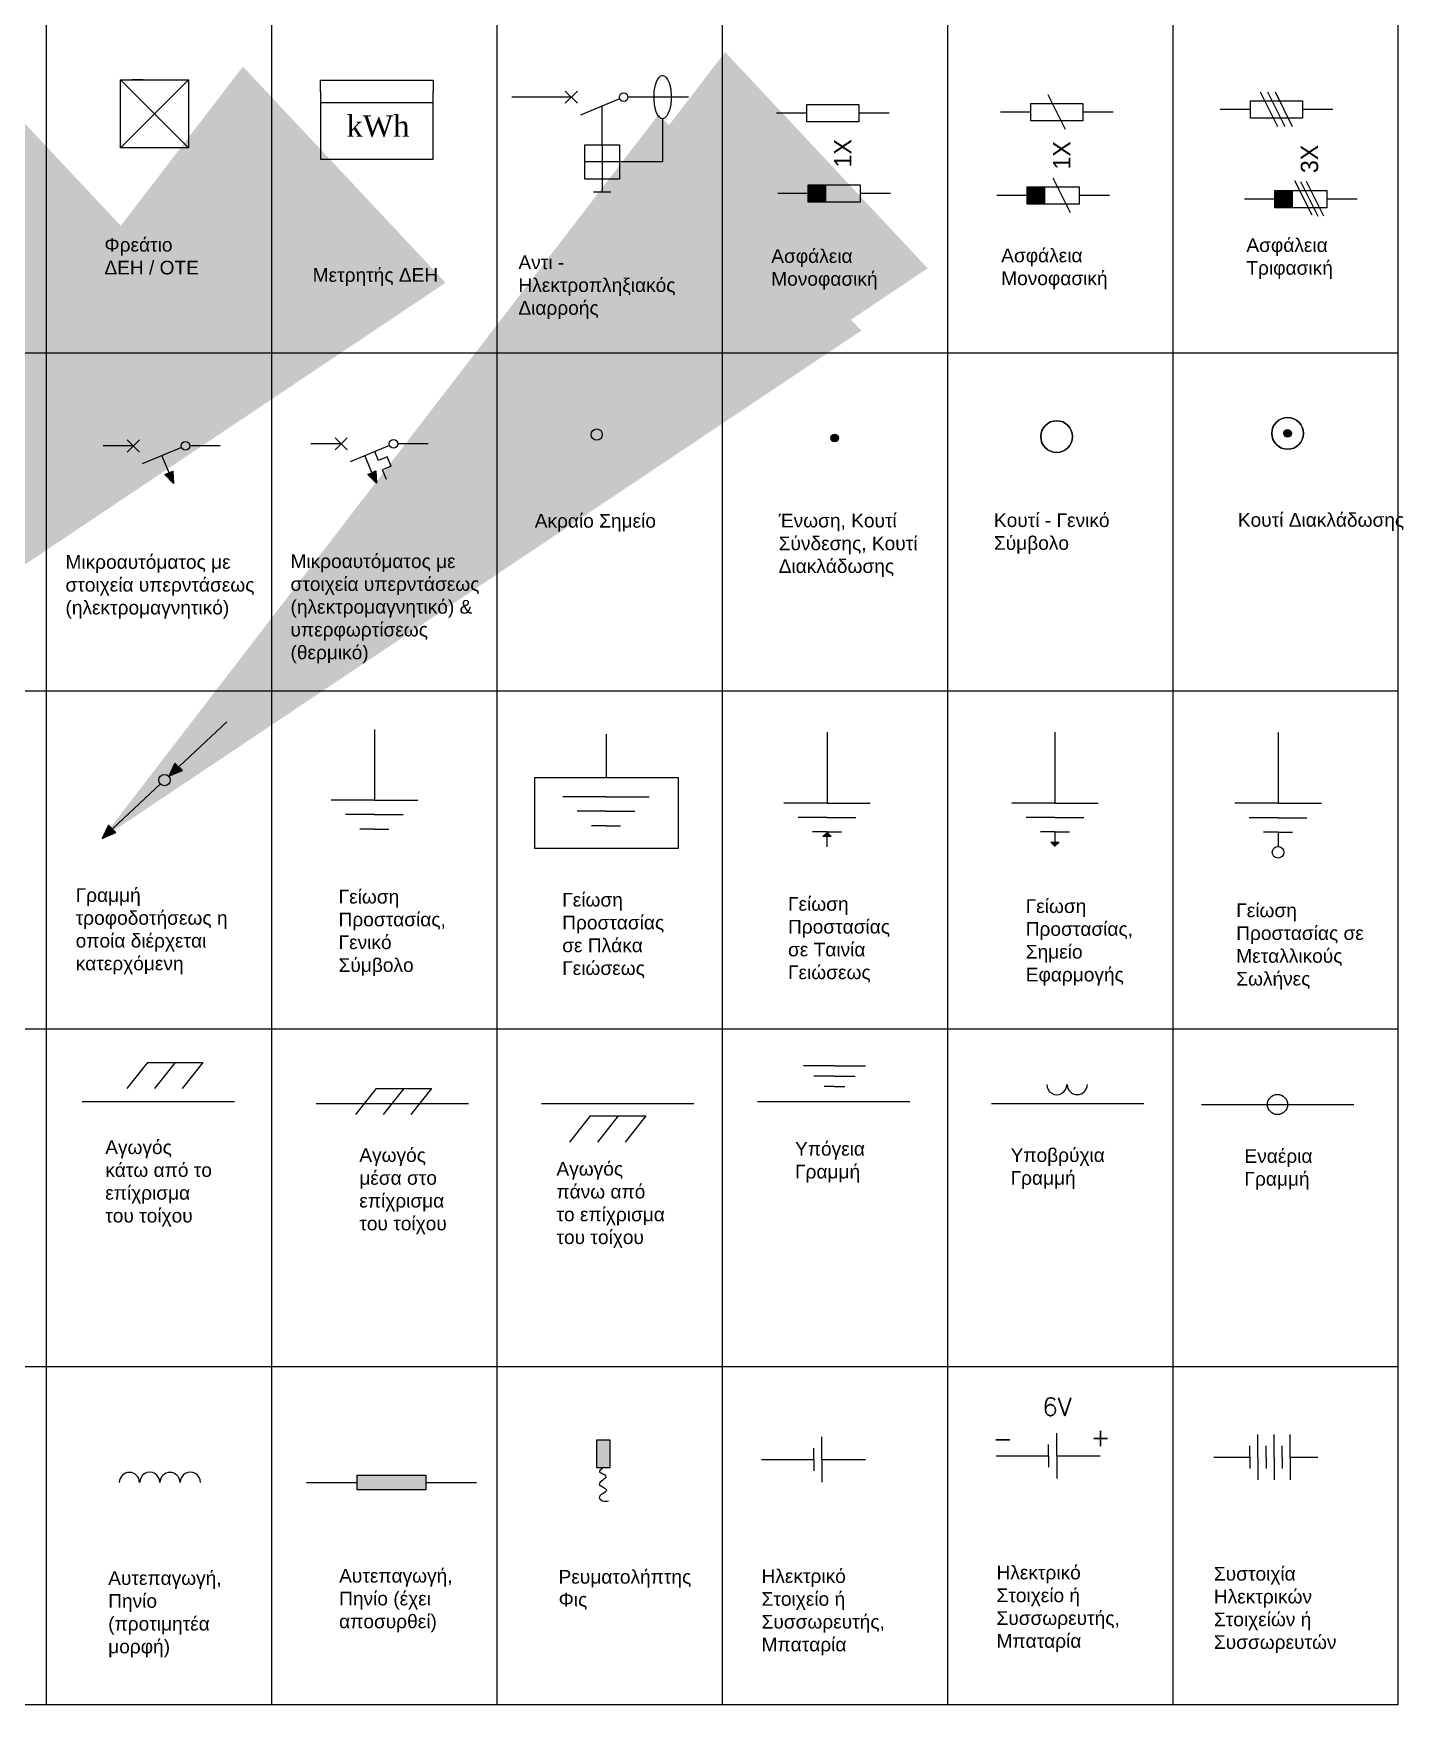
# Model space of a CAD drawing. Header units: millimetres. Extents: x 3223 to 6476, y 1066 to 2142.
# Drawn here: x 3228.25 to 3232.051, y 1066.325 to 1070.961 of the extents above; entities that cross this region are included whole.
import ezdxf

# ---------------------------------------------------------------- set-up
doc = ezdxf.new("R2010")
doc.units = ezdxf.units.MM
doc.layers.add('συμβολα', color=254, linetype='Continuous')
doc.styles.add('Romans', font='Romans.shx')
doc.styles.get("Standard").update_dxf_attribs({"font": 'arial.ttf'})
doc.styles.add('W4MS1', font='w4ms1')
doc.dimstyles.new('ISO-25', dxfattribs={"dimtxt": 2.5, "dimasz": 2.5, "dimexe": 1.25, "dimexo": 0.625, "dimtad": 1, "dimtxsty": 'Standard', "dimcen": 2.5, "dimadec": 0, "dimazin": 0, "dimtfac": 1, "dimtmove": 0, "dimatfit": 3, "dimfxl": 1, "dimarcsym": 0})

msp = doc.modelspace()

# ---------------------------------------------------------------- hatches: boundary and pattern name
at = {"layer": 'συμβολα'}
h = msp.add_hatch(color=256, dxfattribs=at)
h.dxf.hatch_style = 1
h.paths.add_polyline_path([(3230.3994, 1070.541), (3230.3994, 1070.493), (3230.4476, 1070.493), (3230.4476, 1070.541)])
h = msp.add_hatch(color=256, dxfattribs=at)
h.dxf.hatch_style = 1
h.paths.add_polyline_path([(3231.0069, 1070.5352), (3231.0069, 1070.4872), (3231.0551, 1070.4872), (3231.0551, 1070.5352)])
h = msp.add_hatch(color=256, dxfattribs=at)
h.dxf.hatch_style = 1
h.paths.add_polyline_path([(3231.6939, 1070.5253), (3231.6939, 1070.4773), (3231.7421, 1070.4773), (3231.7421, 1070.5253)])
at = {"layer": 'συμβολα', "ltscale": 0.3}
h = msp.add_hatch(color=256, dxfattribs=at)
h.dxf.hatch_style = 1
edge = h.paths.add_edge_path()
edge.add_arc((3230.4729, 1069.8383), 0.0106, 0, 360)
h = msp.add_hatch(color=256, dxfattribs=at)
h.dxf.hatch_style = 1
edge = h.paths.add_edge_path()
edge.add_arc((3231.7293, 1069.8511), 0.0106, 0, 360)
at = {"layer": 'συμβολα'}
h = msp.add_hatch(color=256, dxfattribs=at)
h.dxf.hatch_style = 1
h.paths.add_polyline_path([(3228.6371, 1069.7468), (3228.6149, 1069.737), (3228.6389, 1069.7123)])
h = msp.add_hatch(color=256, dxfattribs=at)
h.dxf.hatch_style = 1
h.paths.add_polyline_path([(3229.2016, 1069.7128), (3229.1998, 1069.7473), (3229.1776, 1069.7375)])
at = {"layer": 'συμβολα', "ltscale": 0.3}
h = msp.add_hatch(color=256, dxfattribs=at)
h.dxf.hatch_style = 1
h.paths.add_polyline_path([(3228.6255, 1068.8999), (3228.6636, 1068.9163), (3228.6427, 1068.9365)])
h = msp.add_hatch(color=256, dxfattribs=at)
h.dxf.hatch_style = 1
h.paths.add_polyline_path([(3228.4408, 1068.7277), (3228.479, 1068.7441), (3228.4581, 1068.7643)])
at = {"layer": 'συμβολα'}
for points in [[(3230.4516, 1068.7444), (3230.4403, 1068.7331), (3230.4629, 1068.7331)], [(3231.0838, 1068.7057), (3231.0952, 1068.717), (3231.0725, 1068.717)], [(3229.8123, 1066.9824), (3229.8501, 1066.9824), (3229.8501, 1067.0579), (3229.8123, 1067.0579)]]:
    msp.add_hatch(color=256, dxfattribs=at).paths.add_polyline_path(points)
at = {"layer": 'συμβολα', "ltscale": 0.3}
h = msp.add_hatch(color=256, dxfattribs=at)
h.dxf.hatch_style = 1
h.paths.add_polyline_path([(3229.1486, 1066.961), (3229.1486, 1066.9202), (3229.3385, 1066.9202), (3229.3385, 1066.961)])

# ---------------------------------------------------------------- linework, layer by layer
at = {"layer": 'συμβολα', "ltscale": 2}
for p, q in [((3232.0357, 1066.3248), (3232.0357, 1083.1998)), ((3228.2857, 1075.6998), (3228.2857, 1066.3248)), ((3228.9107, 1075.6998), (3228.9107, 1066.3248)), ((3229.5357, 1075.6998), (3229.5357, 1066.3248)), ((3230.1607, 1074.7623), (3230.1607, 1066.3248)), ((3230.7857, 1074.7623), (3230.7857, 1066.3248)), ((3231.4107, 1074.7623), (3231.4107, 1066.3248)), ((3225.1607, 1070.0748), (3232.0357, 1070.0748)), ((3227.6607, 1070.0748), (3228.2857, 1070.0748)), ((3228.2857, 1070.0748), (3228.9107, 1070.0748)), ((3228.9107, 1070.0748), (3229.5357, 1070.0748)), ((3229.5357, 1070.0748), (3230.1607, 1070.0748)), ((3230.1607, 1070.0748), (3230.7857, 1070.0748)), ((3230.7857, 1070.0748), (3231.4107, 1070.0748)), ((3231.4107, 1070.0748), (3232.0357, 1070.0748)), ((3232.0357, 1069.1373), (3232.0357, 1070.0748)), ((3225.1607, 1069.1373), (3232.0357, 1069.1373)), ((3232.0357, 1068.1998), (3232.0357, 1069.1373)), ((3225.1607, 1068.1998), (3232.0357, 1068.1998)), ((3232.0357, 1067.2623), (3232.0357, 1068.1998)), ((3228.5662, 1068.1062), (3228.5089, 1068.0338)), ((3228.5662, 1068.1062), (3228.7202, 1068.1062)), ((3228.6432, 1068.1062), (3228.5858, 1068.0338)), ((3228.7202, 1068.1062), (3228.6628, 1068.0338)), ((3229.2006, 1068.0342), (3229.1432, 1067.9619)), ((3229.2006, 1068.0342), (3229.3545, 1068.0342)), ((3229.2775, 1068.0342), (3229.2202, 1067.9619)), ((3229.3545, 1068.0342), (3229.2972, 1067.9619)), ((3228.3851, 1067.9976), (3228.8077, 1067.9976)), ((3229.0346, 1067.992), (3229.4571, 1067.992)), ((3229.6596, 1067.992), (3230.0821, 1067.992)), ((3230.2586, 1067.9976), (3230.6812, 1067.9976)), ((3230.9081, 1067.992), (3231.3306, 1067.992)), ((3231.49, 1067.9894), (3231.9125, 1067.9894)), ((3229.795, 1067.9577), (3229.7377, 1067.8853)), ((3229.795, 1067.9577), (3229.949, 1067.9577)), ((3229.872, 1067.9577), (3229.8147, 1067.8853)), ((3229.949, 1067.9577), (3229.8916, 1067.8853)), ((3227.6607, 1067.2623), (3228.2857, 1067.2623)), ((3228.2857, 1067.2623), (3228.9107, 1067.2623)), ((3228.9107, 1067.2623), (3229.5357, 1067.2623)), ((3229.5357, 1067.2623), (3230.1607, 1067.2623)), ((3230.1607, 1067.2623), (3230.7857, 1067.2623)), ((3230.7857, 1067.2623), (3231.4107, 1067.2623)), ((3231.4107, 1067.2623), (3232.0357, 1067.2623)), ((3227.6607, 1066.3248), (3228.2857, 1066.3248)), ((3228.2857, 1066.3248), (3228.9107, 1066.3248)), ((3228.9107, 1066.3248), (3229.5357, 1066.3248)), ((3229.5357, 1066.3248), (3230.1607, 1066.3248)), ((3230.1607, 1066.3248), (3230.7857, 1066.3248)), ((3230.7857, 1066.3248), (3231.4107, 1066.3248)), ((3231.4107, 1066.3248), (3232.0357, 1066.3248))]:
    msp.add_line(p, q, dxfattribs=at)
at = {"layer": 'συμβολα'}
for p, q in [((3228.4917, 1070.8324), (3228.6807, 1070.8324)), ((3228.4917, 1070.6434), (3228.4917, 1070.8324)), ((3228.5547, 1070.8324), (3228.5232, 1070.8324)), ((3228.6177, 1070.8324), (3228.6492, 1070.8324)), ((3228.6807, 1070.8324), (3228.6807, 1070.6434)), ((3229.0467, 1070.7994), (3229.0467, 1070.8307)), ((3229.0467, 1070.8307), (3229.3592, 1070.8307)), ((3229.3592, 1070.8307), (3229.3592, 1070.7994)), ((3229.9723, 1070.7995), (3229.9737, 1070.8096)), ((3229.9737, 1070.8096), (3229.9756, 1070.8181)), ((3229.9756, 1070.8181), (3229.9785, 1070.8265)), ((3229.9785, 1070.8265), (3229.9816, 1070.8328)), ((3229.9816, 1070.8328), (3229.9856, 1070.8384)), ((3229.9856, 1070.8384), (3229.9902, 1070.8427)), ((3229.9902, 1070.8427), (3229.994, 1070.844)), ((3229.994, 1070.844), (3229.9973, 1070.8439)), ((3229.9973, 1070.8439), (3230.0014, 1070.8423)), ((3230.0014, 1070.8423), (3230.0051, 1070.8387)), ((3230.0051, 1070.8387), (3230.0093, 1070.8328)), ((3230.0093, 1070.8328), (3230.0122, 1070.827)), ((3230.0122, 1070.827), (3230.0143, 1070.8214)), ((3230.0143, 1070.8214), (3230.0167, 1070.8125)), ((3230.0167, 1070.8125), (3230.0179, 1070.8058)), ((3228.4917, 1070.7379), (3228.4917, 1070.7852)), ((3229.0467, 1070.7994), (3229.0467, 1070.6119)), ((3229.3592, 1070.7682), (3229.0467, 1070.7682)), ((3229.3592, 1070.6119), (3229.3592, 1070.7994)), ((3229.7435, 1070.7841), (3229.577, 1070.7841)), ((3229.7595, 1070.7671), (3229.7255, 1070.801)), ((3229.7595, 1070.801), (3229.7255, 1070.7671)), ((3229.8764, 1070.7795), (3229.7675, 1070.7344)), ((3230.0675, 1070.7841), (3229.8995, 1070.7841)), ((3229.9717, 1070.7932), (3229.9723, 1070.7995)), ((3229.9719, 1070.7841), (3229.9717, 1070.7932)), ((3229.9717, 1070.7764), (3229.9719, 1070.7841)), ((3229.9729, 1070.7637), (3229.9717, 1070.7764)), ((3229.9747, 1070.7537), (3229.9729, 1070.7637)), ((3230.018, 1070.7629), (3230.0169, 1070.7566)), ((3230.0179, 1070.8058), (3230.0188, 1070.7977)), ((3230.0186, 1070.768), (3230.018, 1070.7629)), ((3230.019, 1070.7728), (3230.0186, 1070.768)), ((3230.0188, 1070.7977), (3230.0193, 1070.7919)), ((3230.0194, 1070.7795), (3230.019, 1070.7728)), ((3230.0193, 1070.7919), (3230.0194, 1070.7874)), ((3230.0194, 1070.7874), (3230.0195, 1070.7837)), ((3230.0195, 1070.7837), (3230.0194, 1070.7795)), ((3230.3956, 1070.7632), (3230.5396, 1070.7632)), ((3230.3956, 1070.7152), (3230.3956, 1070.7632)), ((3230.5396, 1070.7632), (3230.5396, 1070.7152)), ((3231.017, 1070.7666), (3231.161, 1070.7666)), ((3231.017, 1070.7186), (3231.017, 1070.7666)), ((3231.113, 1070.6946), (3231.065, 1070.7906)), ((3231.161, 1070.7666), (3231.161, 1070.7186)), ((3231.6264, 1070.7735), (3231.7704, 1070.7735)), ((3231.6264, 1070.7255), (3231.6264, 1070.7735)), ((3231.7017, 1070.7015), (3231.6537, 1070.7975)), ((3231.7224, 1070.7015), (3231.6744, 1070.7975)), ((3231.7432, 1070.7015), (3231.6952, 1070.7975)), ((3231.7704, 1070.7735), (3231.7704, 1070.7255)), ((3228.4917, 1070.7379), (3228.4917, 1070.7379)), ((3229.8275, 1070.6521), (3229.8275, 1070.7601)), ((3229.9778, 1070.7434), (3229.9747, 1070.7537)), ((3229.9817, 1070.7351), (3229.9778, 1070.7434)), ((3229.986, 1070.7293), (3229.9817, 1070.7351)), ((3229.9908, 1070.7251), (3229.986, 1070.7293)), ((3229.9955, 1070.7241), (3229.9908, 1070.7251)), ((3230.0006, 1070.7254), (3229.9955, 1070.7241)), ((3229.9955, 1070.7241), (3229.9955, 1070.6041)), ((3230.0047, 1070.729), (3230.0006, 1070.7254)), ((3230.0074, 1070.7325), (3230.0047, 1070.729)), ((3230.0104, 1070.7373), (3230.0074, 1070.7325)), ((3230.0132, 1070.7437), (3230.0104, 1070.7373)), ((3230.0152, 1070.7496), (3230.0132, 1070.7437)), ((3230.0169, 1070.7566), (3230.0152, 1070.7496)), ((3230.3956, 1070.7392), (3230.3116, 1070.7392)), ((3230.5396, 1070.7152), (3230.3956, 1070.7152)), ((3230.6236, 1070.7392), (3230.5396, 1070.7392)), ((3231.017, 1070.7426), (3230.933, 1070.7426)), ((3231.161, 1070.7186), (3231.017, 1070.7186)), ((3231.245, 1070.7426), (3231.161, 1070.7426)), ((3231.6264, 1070.7495), (3231.5424, 1070.7495)), ((3231.7704, 1070.7255), (3231.6264, 1070.7255)), ((3231.8544, 1070.7495), (3231.7704, 1070.7495)), ((3228.6807, 1070.6434), (3228.4917, 1070.6434)), ((3229.7795, 1070.5561), (3229.7795, 1070.6521)), ((3229.7795, 1070.6521), (3229.8755, 1070.6521)), ((3229.8275, 1070.6521), (3229.8275, 1070.5561)), ((3229.8755, 1070.6521), (3229.8755, 1070.5561)), ((3229.0467, 1070.6119), (3229.3592, 1070.6119)), ((3229.8755, 1070.6041), (3229.7795, 1070.6041)), ((3229.9955, 1070.6041), (3229.8755, 1070.6041)), ((3229.8755, 1070.5561), (3229.7795, 1070.5561)), ((3229.8275, 1070.5561), (3229.8275, 1070.5201)), ((3230.3994, 1070.541), (3230.5434, 1070.541)), ((3230.3994, 1070.493), (3230.3994, 1070.541)), ((3230.4476, 1070.541), (3230.4476, 1070.493)), ((3230.5434, 1070.541), (3230.5434, 1070.493)), ((3231.0069, 1070.5352), (3231.1509, 1070.5352)), ((3231.0069, 1070.4872), (3231.0069, 1070.5352)), ((3231.0551, 1070.5352), (3231.0551, 1070.4872)), ((3231.1269, 1070.4632), (3231.0789, 1070.5592)), ((3231.1509, 1070.5352), (3231.1509, 1070.4872)), ((3231.7974, 1070.4561), (3231.7494, 1070.5521)), ((3231.8139, 1070.4533), (3231.7659, 1070.5493)), ((3231.8297, 1070.454), (3231.7817, 1070.55)), ((3229.8515, 1070.5201), (3229.8035, 1070.5201)), ((3230.3994, 1070.517), (3230.3154, 1070.517)), ((3230.5434, 1070.493), (3230.3994, 1070.493)), ((3230.6274, 1070.517), (3230.5434, 1070.517)), ((3231.0069, 1070.5112), (3230.9229, 1070.5112)), ((3231.1509, 1070.4872), (3231.0069, 1070.4872)), ((3231.2349, 1070.5112), (3231.1509, 1070.5112)), ((3231.6939, 1070.5013), (3231.6099, 1070.5013)), ((3231.6939, 1070.5253), (3231.8379, 1070.5253)), ((3231.6939, 1070.4773), (3231.6939, 1070.5253)), ((3231.7421, 1070.5253), (3231.7421, 1070.4773)), ((3231.8379, 1070.5253), (3231.8379, 1070.4773)), ((3231.9219, 1070.5013), (3231.8379, 1070.5013)), ((3231.8379, 1070.4773), (3231.6939, 1070.4773)), ((3228.5443, 1069.8335), (3228.5103, 1069.7995)), ((3228.5443, 1069.7995), (3228.5103, 1069.8335)), ((3229.1209, 1069.8392), (3229.087, 1069.8053)), ((3229.1209, 1069.8053), (3229.087, 1069.8392)), ((3228.5273, 1069.8165), (3228.4433, 1069.8165)), ((3228.6612, 1069.8119), (3228.5523, 1069.7668)), ((3228.6263, 1069.742), (3228.6067, 1069.7894)), ((3228.7683, 1069.8165), (3228.6843, 1069.8165)), ((3229.1039, 1069.8223), (3229.0199, 1069.8223)), ((3229.2378, 1069.8177), (3229.1289, 1069.7726)), ((3229.189, 1069.7425), (3229.1694, 1069.7899)), ((3229.2074, 1069.776), (3229.1973, 1069.8004)), ((3229.3449, 1069.8223), (3229.2609, 1069.8223)), ((3228.6149, 1069.737), (3228.6371, 1069.7468)), ((3228.6371, 1069.7468), (3228.6389, 1069.7123)), ((3229.1776, 1069.7375), (3229.1998, 1069.7473)), ((3229.1998, 1069.7473), (3229.2016, 1069.7128)), ((3229.2315, 1069.7859), (3229.2074, 1069.776)), ((3229.2421, 1069.7603), (3229.2181, 1069.7503)), ((3229.2292, 1069.7234), (3229.2181, 1069.7503)), ((3229.2421, 1069.7603), (3229.2315, 1069.7859)), ((3228.6389, 1069.7123), (3228.6149, 1069.737)), ((3229.2016, 1069.7128), (3229.1776, 1069.7375)), ((3229.1961, 1069.0302), (3229.1961, 1068.8335)), ((3229.8402, 1068.897), (3229.8402, 1069.017)), ((3230.4516, 1069.0224), (3230.4516, 1068.8257)), ((3231.0838, 1069.0223), (3231.0838, 1068.8257)), ((3231.7028, 1069.0217), (3231.7028, 1068.8251)), ((3229.1961, 1068.8335), (3229.0761, 1068.8335)), ((3229.1961, 1068.8335), (3229.2761, 1068.8335)), ((3229.2761, 1068.8335), (3229.3161, 1068.8335)), ((3229.8385, 1068.8428), (3229.7185, 1068.8428)), ((3229.8385, 1068.8428), (3229.9185, 1068.8428)), ((3229.9185, 1068.8428), (3229.9585, 1068.8428)), ((3230.4516, 1068.8257), (3230.3316, 1068.8257)), ((3230.4516, 1068.8257), (3230.5316, 1068.8257)), ((3230.5316, 1068.8257), (3230.5716, 1068.8257)), ((3231.0838, 1068.8257), (3230.9638, 1068.8257)), ((3231.0838, 1068.8257), (3231.1638, 1068.8257)), ((3231.1638, 1068.8257), (3231.2038, 1068.8257)), ((3231.7028, 1068.8251), (3231.5828, 1068.8251)), ((3231.7028, 1068.8251), (3231.7828, 1068.8251)), ((3231.7828, 1068.8251), (3231.8228, 1068.8251)), ((3229.1961, 1068.7935), (3229.1161, 1068.7935)), ((3229.1961, 1068.7935), (3229.2761, 1068.7935)), ((3229.8385, 1068.8028), (3229.7585, 1068.8028)), ((3229.8385, 1068.8028), (3229.9185, 1068.8028)), ((3230.4516, 1068.7857), (3230.3716, 1068.7857)), ((3230.4516, 1068.7857), (3230.5316, 1068.7857)), ((3231.0838, 1068.7857), (3231.0038, 1068.7857)), ((3231.0838, 1068.7857), (3231.1638, 1068.7857)), ((3231.7028, 1068.7851), (3231.6228, 1068.7851)), ((3231.7028, 1068.7851), (3231.7828, 1068.7851)), ((3229.1961, 1068.7535), (3229.1561, 1068.7535)), ((3229.1961, 1068.7535), (3229.2361, 1068.7535)), ((3229.8385, 1068.7628), (3229.7985, 1068.7628)), ((3229.8385, 1068.7628), (3229.8785, 1068.7628)), ((3230.4516, 1068.7457), (3230.4116, 1068.7457)), ((3230.4516, 1068.7444), (3230.4403, 1068.7331)), ((3230.4629, 1068.7331), (3230.4403, 1068.7331)), ((3230.4516, 1068.7457), (3230.4916, 1068.7457)), ((3230.4516, 1068.7044), (3230.4516, 1068.7444)), ((3230.4516, 1068.7444), (3230.4629, 1068.7331)), ((3231.0838, 1068.7457), (3231.0438, 1068.7457)), ((3231.0838, 1068.7457), (3231.1238, 1068.7457)), ((3231.0838, 1068.7457), (3231.0838, 1068.7057)), ((3231.7028, 1068.7451), (3231.6628, 1068.7451)), ((3231.7028, 1068.7451), (3231.7428, 1068.7451)), ((3231.7028, 1068.7451), (3231.7028, 1068.7051)), ((3231.0838, 1068.7057), (3231.0725, 1068.717)), ((3231.0725, 1068.717), (3231.0952, 1068.717)), ((3231.0838, 1068.7057), (3231.0952, 1068.717)), ((3230.4724, 1068.0967), (3230.3861, 1068.0967)), ((3230.4724, 1068.0967), (3230.53, 1068.0967)), ((3230.53, 1068.0967), (3230.5588, 1068.0967)), ((3230.4724, 1068.068), (3230.4149, 1068.068)), ((3230.4724, 1068.0392), (3230.4437, 1068.0392)), ((3230.4724, 1068.068), (3230.53, 1068.068)), ((3230.4724, 1068.0392), (3230.5012, 1068.0392)), ((3229.8123, 1067.0579), (3229.8123, 1066.9824)), ((3229.8501, 1067.0579), (3229.8123, 1067.0579)), ((3229.8501, 1066.9824), (3229.8501, 1067.0579)), ((3230.4371, 1067.0048), (3230.4371, 1067.0678)), ((3231.0888, 1067.0146), (3231.0888, 1067.0776)), ((3231.647, 1067.0112), (3231.647, 1067.0742)), ((3231.6918, 1067.0112), (3231.6918, 1067.0742)), ((3231.7366, 1067.0112), (3231.7366, 1067.0742)), ((3230.4147, 1067.0048), (3230.4147, 1067.0363)), ((3230.9211, 1067.0146), (3230.9788, 1067.0146)), ((3230.9788, 1067.0146), (3231.0664, 1067.0146)), ((3231.0664, 1067.0146), (3231.0664, 1067.0461)), ((3231.0664, 1067.0146), (3231.0664, 1066.9831)), ((3231.0888, 1067.0146), (3231.2097, 1067.0146)), ((3231.0888, 1067.0146), (3231.0888, 1066.9516)), ((3231.5242, 1067.0112), (3231.5818, 1067.0112)), ((3231.5818, 1067.0112), (3231.6256, 1067.0112)), ((3231.6246, 1067.0112), (3231.6246, 1067.0427)), ((3231.6246, 1067.0112), (3231.6246, 1066.9797)), ((3231.647, 1067.0112), (3231.647, 1066.9482)), ((3231.6694, 1067.0112), (3231.6694, 1067.0427)), ((3231.6694, 1067.0112), (3231.6694, 1066.9797)), ((3231.6918, 1067.0112), (3231.6918, 1066.9482)), ((3231.7142, 1067.0112), (3231.7142, 1067.0427)), ((3231.7142, 1067.0112), (3231.7142, 1066.9797)), ((3231.7366, 1067.0112), (3231.8127, 1067.0112)), ((3231.7366, 1067.0112), (3231.7366, 1066.9482)), ((3229.8123, 1066.9824), (3229.8501, 1066.9824)), ((3230.2694, 1067.0048), (3230.3271, 1067.0048)), ((3230.3271, 1067.0048), (3230.4147, 1067.0048)), ((3230.4147, 1067.0048), (3230.4147, 1066.9733)), ((3230.4371, 1067.0048), (3230.558, 1067.0048)), ((3230.4371, 1067.0048), (3230.4371, 1066.9418))]:
    msp.add_line(p, q, dxfattribs=at)
at = {"layer": 'συμβολα', "ltscale": 0.3}
for p, q in [((3228.4917, 1070.8324), (3228.6807, 1070.6434)), ((3228.6807, 1070.8324), (3228.4917, 1070.6434)), ((3228.6427, 1068.9365), (3228.6255, 1068.8999)), ((3228.6255, 1068.8999), (3228.6636, 1068.9163)), ((3228.6636, 1068.9163), (3228.6427, 1068.9365)), ((3228.4581, 1068.7643), (3228.4408, 1068.7277)), ((3228.4408, 1068.7277), (3228.479, 1068.7441)), ((3228.479, 1068.7441), (3228.4581, 1068.7643)), ((3229.0076, 1066.9406), (3229.1486, 1066.9406)), ((3229.3385, 1066.9406), (3229.4795, 1066.9406))]:
    msp.add_line(p, q, dxfattribs=at)
at = {"layer": 'συμβολα'}
for points in [[(3231.1325, 1069.8422, 1), (3231.0443, 1069.8422, 1)], [(3231.7734, 1069.8511, 1), (3231.6852, 1069.8511, 1)]]:
    msp.add_lwpolyline(points, format="xyb", close=True, dxfattribs=at)
msp.add_lwpolyline([(3229.6415, 1068.897), (3230.0389, 1068.897), (3230.0389, 1068.7), (3229.6415, 1068.7)], close=True, dxfattribs=at)
at = {"layer": 'συμβολα', "ltscale": 0.3}
msp.add_lwpolyline([(3229.1486, 1066.961), (3229.3385, 1066.961), (3229.3385, 1066.9202), (3229.1486, 1066.9202)], close=True, dxfattribs=at)
at = {"layer": 'συμβολα'}
for centre, radius in [((3229.8875, 1070.7841), 0.012), ((3231.0884, 1069.8422), 0.0441), ((3231.7293, 1069.8511), 0.0441), ((3229.2489, 1069.8223), 0.012), ((3229.8127, 1069.848), 0.0156), ((3228.6723, 1069.8165), 0.012), ((3228.6138, 1068.8895), 0.0156), ((3231.7028, 1068.6891), 0.016)]:
    msp.add_circle(centre, radius, dxfattribs=at)
at = {"layer": 'συμβολα', "ltscale": 0.3}
for centre, radius in [((3230.4729, 1069.8383), 0.0106), ((3231.7293, 1069.8511), 0.0106), ((3231.7012, 1067.9894), 0.028)]:
    msp.add_circle(centre, radius, dxfattribs=at)
at = {"layer": 'συμβολα'}
for centre, start, end in [((3231.089, 1068.0447), 179.324, 0.676), ((3231.1457, 1068.045), 180, 0), ((3228.5164, 1066.9409), 0, 180), ((3228.573, 1066.9413), 359.324, 180.676), ((3228.629, 1066.9409), 0, 180), ((3228.6856, 1066.9413), 359.324, 180.676)]:
    msp.add_arc(centre, 0.028, start, end, dxfattribs=at)
msp.add_spline([(3229.8312, 1066.9824), (3229.8205, 1066.9695), (3229.8296, 1066.9652), (3229.8381, 1066.9574), (3229.8296, 1066.9471), (3229.8196, 1066.9369), (3229.832, 1066.9271), (3229.8396, 1066.9192), (3229.8278, 1066.9089), (3229.8196, 1066.8989), (3229.829, 1066.8902), (3229.8453, 1066.8902)], degree=3, dxfattribs=at)

# ---------------------------------------------------------------- texts
at = {"layer": 'συμβολα', "style": 'W4MS1'}
for s, p in [('1X', (3230.5194, 1070.589)), ('1X', (3231.1269, 1070.5832)), ('3X', (3231.8139, 1070.5733))]:
    msp.add_text(s, height=0.048, rotation=89.9999, dxfattribs=at).set_placement(p)
at = {"layer": 'συμβολα', "attachment_point": 1}
for s, insert, char_height, width in [('{\\fTimes New Roman|b0|i0|c0|p18;kWh}', (3229.1189, 1070.7335), 0.059375, 0.25), ('Φρεάτιο\\PΔΕΗ / ΟΤΕ', (3228.4471, 1070.3934), 0.03794, 0.294823), ('Ασφάλεια\\PΤριφασική', (3231.6149, 1070.3925), 0.03794, 0.246764), ('Αντι -\\PΗλεκτροπληξιακός\\PΔιαρροής', (3229.5955, 1070.3448), 0.037944, 0.452491), ('Ασφάλεια\\PΜονοφασική', (3230.2969, 1070.3621), 0.03794, 0.302014), ('Ασφάλεια\\PΜονοφασική', (3230.9348, 1070.3637), 0.03794, 0.302014), ('Μετρητής ΔΕΗ', (3229.0248, 1070.3096), 0.037944, 0.344483), ('{\\fArial|b0|i0|c161|p34;Ακραίο Σημείο}', (3229.6408, 1069.6276), 0.037944, 0.4423), ('{\\fArial|b0|i0|c161|p34;Ένωση, Κουτί Σύνδεσης\\fArial|b0|i0|c0|p34;, \\fArial|b0|i0|c161|p34;Κουτί Διακλάδωσης}', (3230.3175, 1069.6284), 0.0379437, 0.4423), ('{\\fArial|b0|i0|c161|p34;Κουτί - Γενικό Σύμβολο}', (3230.9146, 1069.6294), 0.037944, 0.4423), ('{\\fArial|b0|i0|c161|p34;Κουτί Διακλάδωσης}', (3231.5912, 1069.6302), 0.037944, 0.4423), ('{\\fArial|b0|i0|c161|p34;Μικροαυτόματος με\\Pστοιχεία\\fArial|b0|i0|c0|p34; \\fArial|b0|i0|c161|p34;υπερντάσεως (ηλεκτρομαγνητικό)}', (3228.3391, 1069.5135), 0.037944, 0.529039), ('{\\fArial|b0|i0|c161|p34;Μικροαυτόματος με\\Pστοιχεία\\fArial|b0|i0|c0|p34; \\fArial|b0|i0|c161|p34;υπερντάσεως (ηλεκτρομαγνητικό) & υπερφωρτίσεως\\fArial|b0|i0|c0|p34; (\\fArial|b0|i0|c161|p34;θερμικό)}', (3228.9633, 1069.5156), 0.0379437, 0.529039), ('Γραμμή\\Pτροφοδοτήσεως η\\Pοποία διέρχεται\\Pκατερχόμενη', (3228.3674, 1068.5894), 0.037944, 0.437408), ('{\\fArial|b0|i0|c161|p34;Γείωση\\fArial|b0|i0|c0|p34; \\fArial|b0|i0|c161|p34;Προστασίας, Γενικό Σύμβολο}', (3229.0967, 1068.585), 0.0379437, 0.303346), ('{\\fArial|b0|i0|c161|p34;Γείωση\\fArial|b0|i0|c0|p34; \\fArial|b0|i0|c161|p34;Προστασίας σε Πλάκα Γειώσεως}', (3229.717, 1068.5765), 0.0379437, 0.303346), ('{\\fArial|b0|i0|c161|p34;Γείωση\\fArial|b0|i0|c0|p34; \\fArial|b0|i0|c161|p34;Προστασίας\\fArial|b0|i0|c0|p34; \\fArial|b0|i0|c161|p34;σε Ταινία Γειώσεως}', (3230.3434, 1068.5649), 0.0379437, 0.303346), ('{\\fArial|b0|i0|c161|p34;Γείωση\\fArial|b0|i0|c0|p34; \\fArial|b0|i0|c161|p34;Προστασίας, Σημείο Εφαρμογής}', (3231.0028, 1068.5587), 0.0379437, 0.303346), ('{\\fArial|b0|i0|c161|p34;Γείωση\\fArial|b0|i0|c0|p34; \\fArial|b0|i0|c161|p34;Προστασίας σε Μεταλλικούς Σωλήνες}', (3231.5867, 1068.5471), 0.0379437, 0.355221), ('{\\fArial|b0|i0|c0|p34;Αγωγός κάτω από το επίχρισμα του τοίχου}', (3228.4494, 1067.8899), 0.037944, 0.303346), ('{\\fArial|b0|i0|c161|p34;Υπόγεια Γραμμή}', (3230.3629, 1067.8855), 0.037944, 0.303346), ('{\\fArial|b0|i0|c0|p34;Αγωγός \\fArial|b0|i0|c161|p34;μέσα\\fArial|b0|i0|c0|p34; \\fArial|b0|i0|c161|p34;σ\\fArial|b0|i0|c0|p34;το επίχρισμα του τοίχου}', (3229.1542, 1067.8681), 0.0379437, 0.303346), ('{\\fArial|b0|i0|c161|p34;Υποβρύχια Γραμμή}', (3230.9609, 1067.8681), 0.037944, 0.303346), ('{\\fArial|b0|i0|c161|p34;Εναέρια Γραμμή}', (3231.6096, 1067.8655), 0.037944, 0.303346), ('{\\fArial|b0|i0|c0|p34;Αγωγός \\fArial|b0|i0|c161|p34;π\\fArial|b0|i0|c0|p34;ά\\fArial|b0|i0|c161|p34;ν\\fArial|b0|i0|c0|p34;ω από το επίχρισμα του τοίχου}', (3229.7011, 1067.8301), 0.0379437, 0.303346), ('{\\fArial|b0|i0|c161|p34;Αυτεπαγωγή, Πηνίο (προτιμητέα μορφή)}', (3228.4576, 1066.6946), 0.037944, 0.302014), ('{\\fArial|b0|i0|c161|p34;Αυτεπαγωγή, Πηνίο (έχει αποσυρθεί)}', (3229.0982, 1066.7011), 0.037944, 0.302014), ('Ρευματολήπτης\\PΦις', (3229.707, 1066.6982), 0.037944, 0.381641), ('{\\fArial|b0|i0|c161|p34;Ηλεκτρικό Στοιχείο ή Συσσωρευτής, Μπαταρία}', (3230.27, 1066.7002), 0.037944, 0.327985), ('{\\fArial|b0|i0|c161|p34;Ηλεκτρικό Στοιχείο ή Συσσωρευτής, Μπαταρία}', (3230.9217, 1066.7101), 0.037944, 0.327985), ('{\\fArial|b0|i0|c161|p34;Συστοιχία Ηλεκτρικών Στοιχείών ή Συσσωρευτών}', (3231.5248, 1066.7067), 0.037944, 0.327985)]:
    msp.add_mtext(s, dxfattribs=dict(at, insert=insert, char_height=char_height, width=width))
at = {"layer": 'συμβολα', "ltscale": 0.3, "char_height": 0.05, "attachment_point": 1, "style": 'Romans'}
for s, width, insert in [('6V', 0.088595, (3231.049, 1067.1761)), ('-', 0.085102, (3230.9114, 1067.0878)), ('+', 0.085102, (3231.1827, 1067.0915))]:
    msp.add_mtext_dynamic_manual_height_columns(s, width=width, gutter_width=0.5, heights=[0], dxfattribs=dict(at, insert=insert))

# ---------------------------------------------------------------- leaders
at = {"layer": 'συμβολα'}
for points in [[(3228.6255, 1068.8999), (3228.7869, 1069.0511)], [(3227.2886, 1068.8592), (3227.45, 1069.0105)], [(3226.5812, 1068.8105), (3226.7426, 1068.9618)], [(3228.4408, 1068.7277), (3228.6023, 1068.8789)]]:
    msp.add_leader(points, dimstyle='ISO-25', dxfattribs=at)

doc.saveas('drawing.dxf')
